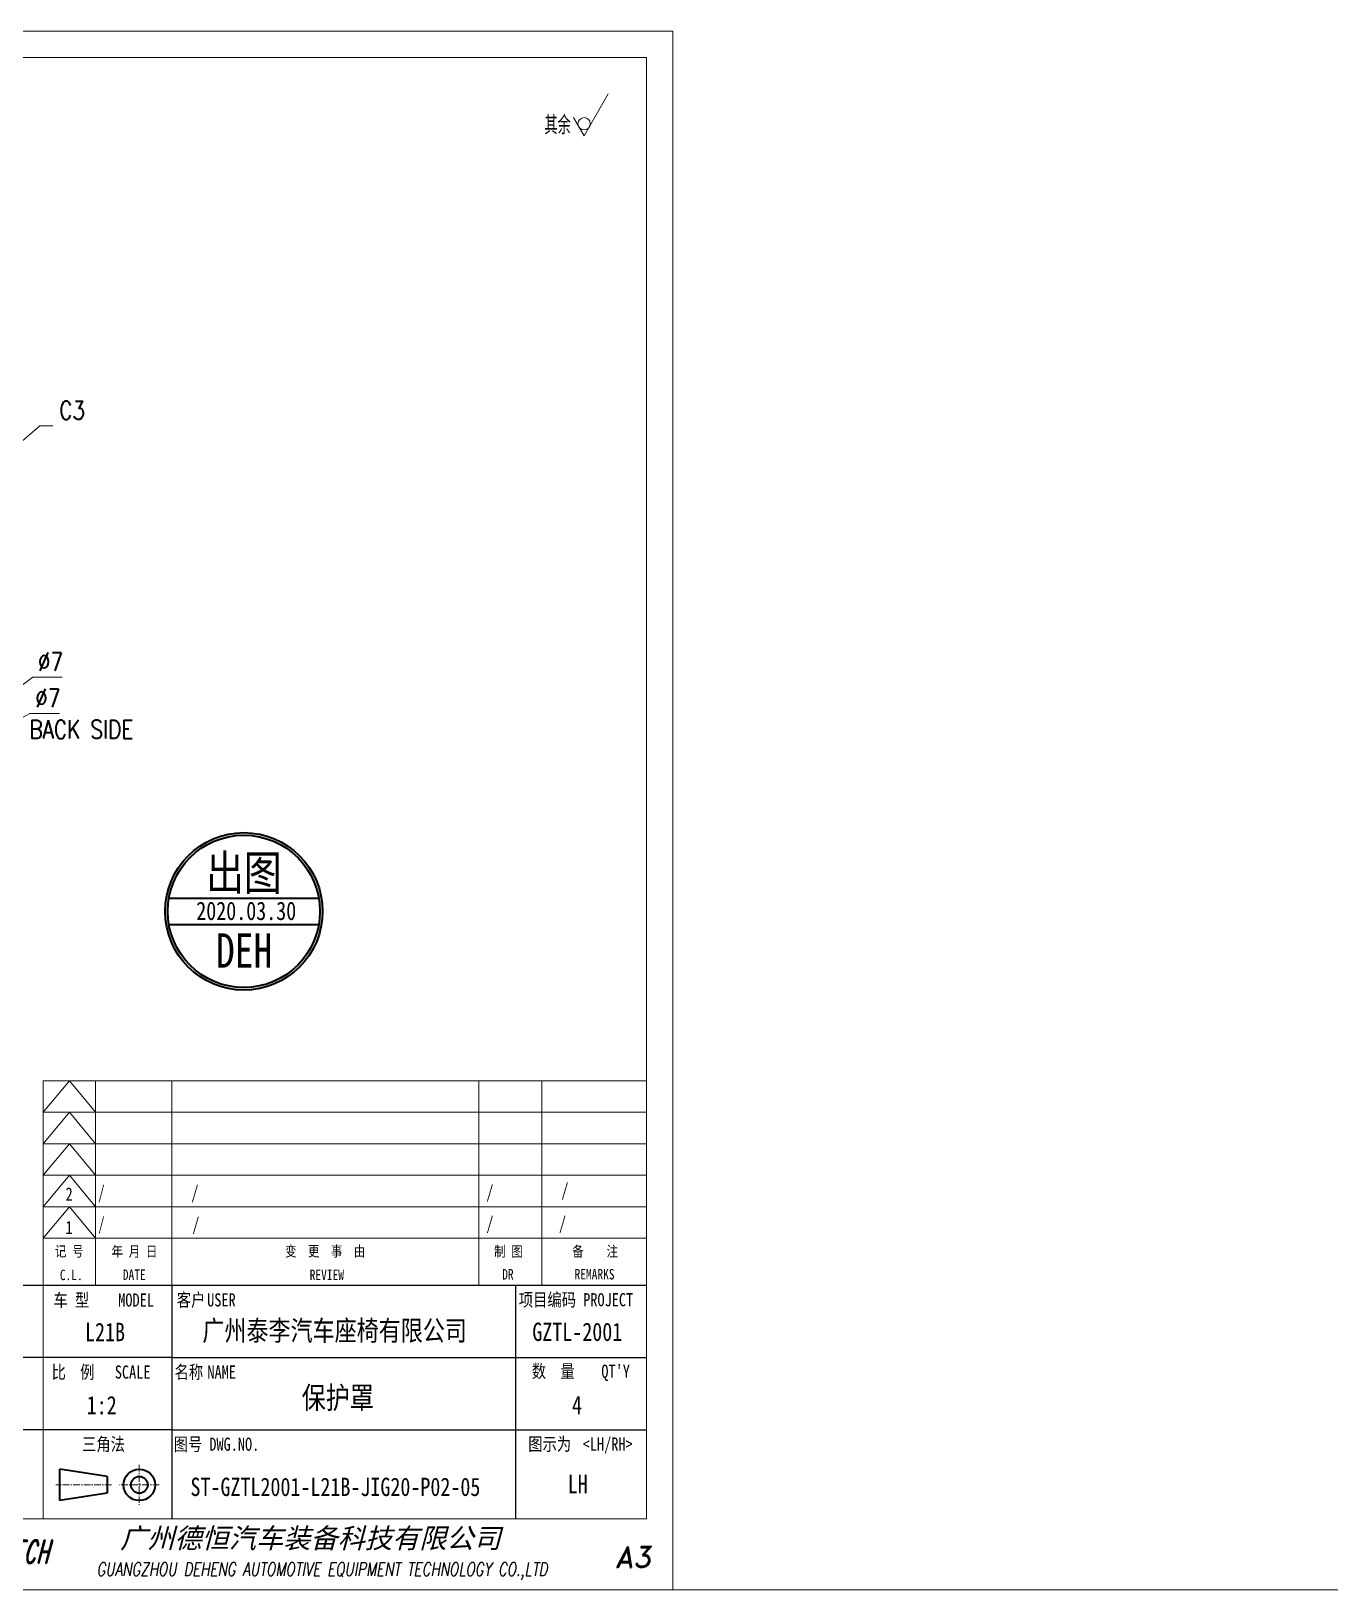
# Model space of a CAD drawing. Header units: millimetres. Extents: x 1333 to 359964, y -52803 to -5704.
# Drawn here: x 161325 to 161820, y -26402 to -25808 of the extents above; entities that cross this region are included whole.
import ezdxf
from ezdxf.enums import TextEntityAlignment as Align

# ---------------------------------------------------------------- set-up
doc = ezdxf.new("R2010")
doc.units = ezdxf.units.MM
doc.header["$LTSCALE"] = 0.5
for name, pattern in [('AM_ISO08W050x2', [9, 6, -0.75, 1.5, -0.75]), ('CENTER', [2, 1.25, -0.25, 0.25, -0.25]), ('DOT2', [0.125, 0, -0.125])]:
    doc.linetypes.add(name, pattern=pattern)
for name, color, linetype, lineweight in [('中心线', 2, 'AM_ISO08W050x2', 18), ('印章专用-出图', 1, 'Continuous', 80), ('图框', 7, 'Continuous', 18), ('标注线', 3, 'Continuous', 18)]:
    doc.layers.add(name, color=color, linetype=linetype, lineweight=lineweight)
for name, color, linetype in [('图\\M+19E79\\M+195B6\\M+18E9A', 7, 'Continuous'), ('图号', 7, 'Continuous'), ('图名', 7, 'Continuous'), ('数量', 7, 'Continuous'), ('车型', 7, 'Continuous')]:
    doc.layers.add(name, color=color, linetype=linetype)
doc.layers.add('打印-禁用', color=7, linetype='Continuous', lineweight=15, plot=False)
doc.styles.add('DIM', font='romans.shx', dxfattribs={"width": 0.8, "bigfont": 'bigfont.shx'})
doc.styles.add('STYLE1', font='')
doc.styles.add('国标', font='simfang.ttf', dxfattribs={"width": 0.8})
doc.styles.add('机械长仿宋', font='gbenor.shx', dxfattribs={"height": 1, "bigfont": 'gbcbig.shx'})
doc.styles.add('标题\\M+18E9A', font='romand.shx', dxfattribs={"oblique": 10, "bigfont": 'bigfont.shx'})
doc.styles.get('STYLE1').set_extended_font_data('SimSun')
doc.dimstyles.new('DEH 1-2$3', dxfattribs={"dimscale": 2, "dimtxt": 3.5, "dimasz": 2.5, "dimexe": 1, "dimexo": 0.625, "dimgap": 1.2, "dimtad": 1, "dimtoh": 1, "dimdsep": 46, "dimtxsty": 'DIM', "dimblk": 'OPEN', "dimcen": 0, "dimclrd": 8, "dimclre": 8, "dimclrt": 2, "dimazin": 2, "dimtfac": 0.5, "dimtofl": 0, "dimtmove": 0, "dimatfit": 3, "dimldrblk": 'OPEN', "dimfxl": 0, "dimtolj": 2, "dimlwd": 18, "dimlwe": 18, "dimarcsym": 0})
doc.dimstyles.new('DEH 1-2$7', dxfattribs={"dimscale": 2, "dimtxt": 3.5, "dimasz": 2.5, "dimexe": 1, "dimexo": 0.625, "dimgap": 1.2, "dimtad": 1, "dimdsep": 46, "dimtxsty": 'DIM', "dimblk": 'OPEN', "dimcen": 0, "dimclrd": 8, "dimclre": 8, "dimclrt": 2, "dimazin": 2, "dimtfac": 0.5, "dimtmove": 0, "dimatfit": 3, "dimldrblk": 'OPEN', "dimfxl": 0, "dimtolj": 2, "dimlwd": 13, "dimlwe": 13, "dimarcsym": 0})

# ---------------------------------------------------------------- blocks, each defined once
blk = doc.blocks.new('GZDEH零件A3图框V01版')
at = {"layer": '中心线', "color": 1, "linetype": 'CENTER', "lineweight": 5, "ltscale": 2}
for p, q in [((3175.82, -1822.66), (3175.82, -1830.26)), ((3170.49, -1826.46), (3159.89, -1826.46)), ((3179.62, -1826.46), (3172.02, -1826.46))]:
    blk.add_line(p, q, dxfattribs=at)
at = {"layer": '图\\M+19E79\\M+195B6\\M+18E9A', "color": 7}
blk.add_line((3272.49, -1788.46), (3092.49, -1788.46), dxfattribs=at)
at = {"layer": '图\\M+19E79\\M+195B6\\M+18E9A', "color": 9}
for p, q in [((3272.49, -1788.46), (3092.49, -1788.46)), ((3181.99, -1788.46), (3181.99, -1832.96)), ((3247.49, -1788.46), (3247.49, -1832.96)), ((3181.99, -1802.21), (3092.49, -1802.21)), ((3181.99, -1802.21), (3272.49, -1802.21)), ((3181.99, -1815.96), (3092.49, -1815.96)), ((3181.99, -1815.96), (3272.49, -1815.96))]:
    blk.add_line(p, q, dxfattribs=at)
at = {"layer": '图框', "linetype": 'Continuous'}
for p, q in [((3272.49, -1554.46), (2882.49, -1554.46)), ((3272.49, -1832.96), (3272.49, -1554.46)), ((3157.49, -1749.46), (3272.49, -1749.46)), ((3157.49, -1832.96), (3157.49, -1749.46)), ((2882.49, -1832.96), (3272.49, -1832.96))]:
    blk.add_line(p, q, dxfattribs=at)
at = {"layer": '图框', "color": 9}
for p, q in [((3157.49, -1755.46), (3162.49, -1749.46)), ((3162.49, -1749.46), (3167.49, -1755.46)), ((3167.49, -1788.46), (3167.49, -1749.46)), ((3240.49, -1788.46), (3240.49, -1749.46)), ((3252.49, -1749.46), (3252.49, -1788.46)), ((3157.49, -1755.46), (3272.49, -1755.46)), ((3157.49, -1761.46), (3162.49, -1755.46)), ((3162.49, -1755.46), (3167.49, -1761.46)), ((3157.49, -1761.46), (3272.49, -1761.46)), ((3157.49, -1767.46), (3162.49, -1761.46)), ((3162.49, -1761.46), (3167.49, -1767.46)), ((3157.49, -1767.46), (3272.49, -1767.46)), ((3157.49, -1773.46), (3162.49, -1767.46)), ((3162.49, -1767.46), (3167.49, -1773.46)), ((3157.49, -1773.46), (3272.49, -1773.46)), ((3157.49, -1779.46), (3162.49, -1773.46)), ((3162.49, -1773.46), (3167.49, -1779.46)), ((3157.49, -1779.46), (3272.49, -1779.46))]:
    blk.add_line(p, q, dxfattribs=at)
at = {"layer": '图框', "color": 9, "linetype": 'Continuous'}
blk.add_line((3181.99, -1749.46), (3181.99, -1832.96), dxfattribs=at)
at = {"layer": '图框', "color": 2, "linetype": 'ByBlock', "lineweight": 35}
for p, q in [((3169.69, -1824.86), (3160.69, -1823.46)), ((3160.69, -1829.46), (3160.69, -1823.46)), ((3169.69, -1824.86), (3169.69, -1828.06)), ((3169.69, -1828.06), (3160.69, -1829.46))]:
    blk.add_line(p, q, dxfattribs=at)
for radius in [3, 1.6]:
    blk.add_circle((3175.82, -1826.46), radius, dxfattribs=at)
at = {"layer": '打印-禁用', "linetype": 'Continuous'}
for p, q in [((3277.49, -1549.46), (2857.49, -1549.46)), ((3277.49, -1846.46), (3277.49, -1549.46)), ((2857.49, -1846.46), (3277.49, -1846.46))]:
    blk.add_line(p, q, dxfattribs=at)
at = {"layer": '图\\M+19E79\\M+195B6\\M+18E9A', "color": 9, "style": '国标', "width": 0.8}
for s, p in [('车 型', (3162.87, -1791.2)), ('MODEL', (3175.2, -1791.24))]:
    blk.add_text(s, height=2.5, dxfattribs=at).set_placement(p, align=Align.MIDDLE)
for s, p in [('客户', (3185.68, -1792.46)), ('USER', (3191.46, -1792.46))]:
    blk.add_text(s, height=2.5, dxfattribs=at).set_placement(p, align=Align.CENTER)
for s, p in [('项目编码 PROJECT', (3248.13, -1792.43)), ('比  例\u3000', (3159.1, -1806.21)), ('SCALE', (3171.15, -1806.21)), ('名称\u3000', (3182.54, -1806.21)), ('NAME', (3188.8, -1806.21)), ('数  量', (3250.61, -1806.05)), ("QT'Y ", (3263.86, -1806.05)), ('三角法', (3164.9, -1819.96)), ('图号', (3182.36, -1819.96)), ('DWG.NO.', (3189.16, -1819.96)), ('图示为', (3249.94, -1819.93)), ('<LH/RH>', (3260.31, -1819.93))]:
    blk.add_text(s, height=2.5, dxfattribs=at).set_placement(p)
at = {"layer": '图\\M+19E79\\M+195B6\\M+18E9A', "color": 7, "lineweight": -3, "style": 'STYLE1', "oblique": 15}
blk.add_text('广州德恒汽车装备科技有限公司', height=3.8, dxfattribs=at).set_placement((3172.16, -1838.51))
at = {"layer": '图\\M+19E79\\M+195B6\\M+18E9A', "color": 7, "style": '标题\\M+18E9A'}
for s, height, oblique, width, p in [('DEH-TECH', 4.4, 15, 0.6, (3149.16, -1839.21)), ('GUANGZHOU DEHENG AUTOMOTIVE EQUIPMENT TECHNOLOGY CO.,LTD ', 2.5, 10, 0.75, (3211.26, -1842.9))]:
    blk.add_text(s, height=height, dxfattribs=dict(at, oblique=oblique, width=width)).set_placement(p, align=Align.MIDDLE)
at = {"layer": '图\\M+19E79\\M+195B6\\M+18E9A', "color": 7, "style": '标题\\M+18E9A', "oblique": 10}
blk.add_text('A3', height=4, dxfattribs=at).set_placement((3269.91, -1840.2), align=Align.MIDDLE)
at = {"layer": '图框', "color": 9, "style": '国标', "width": 0.8}
for s, p in [('记 号', (3162.47, -1782.94)), ('年 月 日', (3174.9, -1782.98)), ('变  更  事  由', (3211.24, -1782.93)), ('C.L.', (3162.86, -1787.45)), ('DATE', (3174.85, -1787.42)), ('REVIEW', (3211.55, -1787.45))]:
    blk.add_text(s, height=2, dxfattribs=at).set_placement(p, align=Align.CENTER)
for s, p in [('制 图', (3246.15, -1781.95)), ('备    注', (3262.68, -1781.92)), ('DR', (3246.06, -1786.34)), ('REMARKS', (3262.57, -1786.32))]:
    blk.add_text(s, height=2, dxfattribs=at).set_placement(p, align=Align.MIDDLE)
blk = doc.blocks.new('DEH A3')
at = {"layer": '图框'}
blk.add_blockref('GZDEH零件A3图框V01版', (-2857.49, 1846.46), dxfattribs=at)
blk = doc.blocks.new('FINISHER_NON')
at = {"layer": '标注线'}
for p, q in [((0, 0), (4.62, 8)), ((-2.02, 3.5), (0, 0))]:
    blk.add_line(p, q, dxfattribs=at)
blk.add_circle((0, 2.33), 1.17, dxfattribs=at)
blk = doc.blocks.new('其余不去材料')
at = {"layer": '标注线'}
blk.add_blockref('FINISHER_NON', (0, 0), dxfattribs=at)
at = {"layer": '标注线', "color": 7, "linetype": 'DOT2', "style": '机械长仿宋'}
blk.add_text('其余', height=3.5, dxfattribs=at).set_placement((-7.56, 0.3))
blk = doc.blocks.new('_Open')
at = {"color": 0, "linetype": 'ByBlock', "lineweight": -2}
for p, q in [((-1, 0.17), (0, 0)), ((-1, -0.17), (0, 0)), ((0, 0), (-1, 0))]:
    blk.add_line(p, q, dxfattribs=at)
blk = doc.blocks.new('*D43')
at = {"layer": 'Defpoints', "color": 0, "transparency": 16777216}
for p in [(161297.88, -26082.17), (161304.03, -26078.83)]:
    blk.add_point(p, dxfattribs=at)
at = {"layer": '标注线', "color": 8, "lineweight": 18, "transparency": 16777216}
for p, q in [((161324.65, -26067.61), (161308.42, -26076.44)), ((161335.85, -26067.61), (161324.65, -26067.61))]:
    blk.add_line(p, q, dxfattribs=at)
at = {"layer": '标注线', "color": 8, "lineweight": 18, "transparency": 16777216, "xscale": 5, "yscale": 5, "zscale": 5, "rotation": 208.5397821529058}
blk.add_blockref('_Open', (161304.03, -26078.83), dxfattribs=at)
at = {"layer": '标注线', "color": 2, "transparency": 16777216, "insert": (161331.45, -26061.71), "char_height": 7, "attachment_point": 5, "style": 'DIM'}
blk.add_mtext('\\A2;∅7', dxfattribs=at)
blk = doc.blocks.new('*D44')
at = {"layer": 'Defpoints', "color": 0, "transparency": 16777216}
for p in [(161292.75, -26078.4), (161287.15, -26082.6)]:
    blk.add_point(p, dxfattribs=at)
at = {"layer": '标注线', "color": 8, "lineweight": 18, "transparency": 16777216}
for p, q in [((161325.68, -26053.74), (161296.75, -26075.41)), ((161336.88, -26053.74), (161325.68, -26053.74))]:
    blk.add_line(p, q, dxfattribs=at)
at = {"layer": '标注线', "color": 8, "lineweight": 18, "transparency": 16777216, "xscale": 5, "yscale": 5, "zscale": 5, "rotation": 216.8348596176536}
blk.add_blockref('_Open', (161292.75, -26078.4), dxfattribs=at)
at = {"layer": '标注线', "color": 2, "transparency": 16777216, "insert": (161332.48, -26047.84), "char_height": 7, "attachment_point": 5, "style": 'DIM'}
blk.add_mtext('\\A2;∅7', dxfattribs=at)
blk = doc.blocks.new('出图章')
at = {"layer": '印章专用-出图'}
h = blk.add_hatch(color=256, dxfattribs=at)
h.paths.add_polyline_path([(-15, 0, 1), (15, 0, 1)])
h.paths.add_polyline_path([(14.5, 0, -1), (-14.5, 0, -1)], flags=16)
h.paths.add_polyline_path([(-7.31, -12.35), (7.41, -12.35), (7.41, -2.73), (-7.31, -2.73)], flags=8)
at = {"layer": '印章专用-出图', "lineweight": 35}
for p, q in [((-14.28, 2.5), (14.28, 2.5)), ((-14.28, -2.5), (14.28, -2.5))]:
    blk.add_line(p, q, dxfattribs=at)
for radius in [15, 14.5]:
    blk.add_circle((0, 0), radius, dxfattribs=at)
at = {"layer": '印章专用-出图', "color": 4, "style": '国标', "width": 0.8}
blk.add_text('DEH', height=6.562, dxfattribs=at).set_placement((0.05, -10.74), align=Align.CENTER)
at = {"layer": '印章专用-出图', "color": 3, "style": '国标', "width": 0.8}
blk.add_attdef('出图', text='', height=6.6, dxfattribs=at).set_placement((0, 7.35), align=Align.MIDDLE_CENTER)
at = {"layer": '印章专用-出图', "color": 2, "style": '国标', "width": 0.8}
blk.add_attdef('XXXX.XX.XX', text='', height=3.5, dxfattribs=at).set_placement((0.45, 0.1), align=Align.MIDDLE_CENTER)
blk = doc.blocks.new('YZ-CT')
at = {"layer": '印章专用-出图'}
blk.add_blockref('出图章', (0.63, 0), dxfattribs=at).add_auto_attribs({'出图': '出图', 'XXXX.XX.XX': '2020.03.30'})

msp = doc.modelspace()

# ---------------------------------------------------------------- linework, layer by layer
at = {"layer": '标注线'}
msp.add_line((160574.502, -26401.55), (179981.94, -26401.55), dxfattribs=at)

# ---------------------------------------------------------------- block references
at = {"layer": '印章专用-出图', "xscale": 2, "yscale": 2, "zscale": 2}
msp.add_blockref('YZ-CT', (161404.908, -26142.988), dxfattribs=at)
at = {"layer": '图框', "xscale": 2, "yscale": 2, "zscale": 2}
msp.add_blockref('DEH A3', (160729.663, -26401.55), dxfattribs=at)
at = {"layer": '标注线', "xscale": 2, "yscale": 2, "zscale": 2}
msp.add_blockref('其余不去材料', (161535.826, -25847.479), dxfattribs=at)

# ---------------------------------------------------------------- texts
at = {"layer": '图\\M+19E79\\M+195B6\\M+18E9A', "color": 3, "style": '国标'}
for s, height, width, p in [('2', 5, 0.8, (161338.219, -26253.238)), ('/', 5, 0.705904, (161350.683, -26252.606)), ('/', 5, 0.8, (161386.154, -26252.606)), ('/', 5, 0.8, (161498.564, -26252.409)), ('/', 5, 0.8, (161527.154, -26251.667)), ('/', 5, 0.705904, (161350.683, -26264.606)), ('/', 5, 0.8, (161386.498, -26264.776)), ('/', 5, 0.8, (161498.564, -26264.409)), ('/', 5, 0.8, (161526.227, -26264.387)), ('1', 5, 0.8, (161338.197, -26265.958)), ('广州泰李汽车座椅有限公司', 7.7, 0.8, (161390.353, -26306.589)), ('GZTL-2001', 7, 0.8, (161516.098, -26306.73)), ('1:2', 7, 0.8, (161346.265, -26334.684))]:
    msp.add_text(s, height=height, dxfattribs=dict(at, width=width)).set_placement(p)
at = {"layer": '图\\M+19E79\\M+195B6\\M+18E9A', "color": 3, "style": '国标', "width": 0.8}
msp.add_text('LH', height=7, dxfattribs=at).set_placement((161533.407, -26364.718), align=Align.CENTER)
at = {"layer": '图号', "color": 3, "style": '国标', "width": 0.8}
msp.add_text('ST-GZTL2001-L21B-JIG20-P02-05', height=7, dxfattribs=at).set_placement((161385.822, -26365.803))
at = {"layer": '图名', "color": 3, "style": '国标', "width": 0.8}
msp.add_text('保护罩', height=8.4, dxfattribs=at).set_placement((161441.968, -26332.523), align=Align.CENTER)
at = {"layer": '数量', "color": 3, "style": '国标', "width": 0.8}
msp.add_text('4', height=7, dxfattribs=at).set_placement((161533.099, -26334.653), align=Align.CENTER)
at = {"layer": '标注线', "color": 2, "insert": (161335.792, -25955.543), "char_height": 7, "attachment_point": 7, "style": 'DIM'}
msp.add_mtext('\\A2;C3', dxfattribs=at)
at = {"layer": '标注线', "color": 2, "insert": (161324.416, -26070.156), "char_height": 7, "width": 65.54715, "attachment_point": 1, "style": 'DIM'}
msp.add_mtext('{\\Fromans,bigfont|c134;BACK SIDE}', dxfattribs=at)
at = {"layer": '车型', "color": 3, "style": '国标', "width": 0.8}
msp.add_text('L21B', height=7, dxfattribs=at).set_placement((161353.252, -26306.788), align=Align.CENTER)

# ---------------------------------------------------------------- dimensions: what is measured, and where the dimension line sits
at = {"layer": '标注线'}
for p1, p2, picture, middle in [((161287.149, -26082.6), (161292.752, -26078.403), '*D44', (161332.48, -26053.739)), ((161297.876, -26082.174), (161304.025, -26078.83), '*D43', (161331.451, -26067.612))]:
    dim = msp.add_diameter_dim_2p(p1=p1, p2=p2, dimstyle='DEH 1-2$3', dxfattribs=at)
    dim.commit()
    dim.dimension.update_dxf_attribs({"geometry": picture, "text_midpoint": middle, "dimtype": 163})

# ---------------------------------------------------------------- leaders
msp.add_leader([(161314.451, -25970.002), (161328.392, -25957.943), (161333.392, -25957.943)], dimstyle='DEH 1-2$7', dxfattribs=at)

doc.saveas('drawing.dxf')
